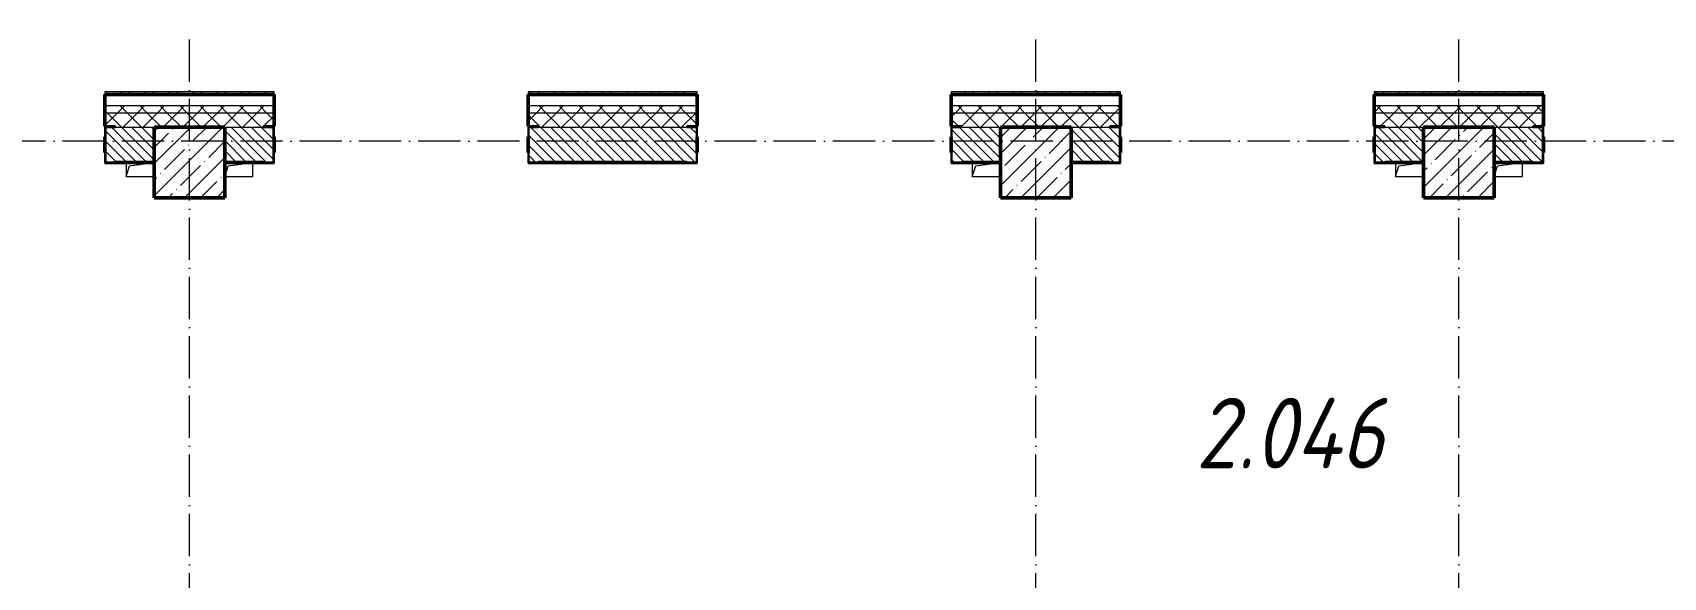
# Model space of a CAD drawing. Header units: millimetres. Extents: x -401725 to 250493, y 305116 to 802890.
# Drawn here: x 27896 to 39458, y 465306 to 469166 of the extents above; entities that cross this region are included whole.
import ezdxf

# ---------------------------------------------------------------- set-up
doc = ezdxf.new("R2010")
doc.units = ezdxf.units.MM
doc.linetypes.add('50_200_ШТРИХ_1Т_ш5_п1_п1_', pattern=[700, 500, -100, 0, -100])
for name, color, linetype, lineweight in [('A-GENM-____-MCUT', 7, 'Continuous', 25), ('A-GENM-____-OTLN', 7, 'Continuous', 9), ('A-GENM-____-OTLN-1', 7, 'Continuous', 25), ('A-WALL-____-MCUT-2', 7, 'Continuous', 50), ('A-WALL-____-MCUT-3', 7, 'Continuous', 9), ('A-WALL-____-PATT-1', 7, 'Continuous', 9), ('A-WALL-FNSH-MCUT-1', 7, 'Continuous', 9), ('S-COLS-____-MCUT', 7, 'Continuous', 50), ('S-COLS-____-OTLN', 7, 'Continuous', 9), ('S-GRID-____-OTLN-1', 7, '50_200_ШТРИХ_1Т_ш5_п1_п1_', 9), ('Марки помещений', 7, 'Continuous', 9)]:
    doc.layers.add(name, color=color, linetype=linetype, lineweight=lineweight)
doc.styles.add('ISOCPEUR_I_3', font='isocpeui.ttf', dxfattribs={"width": 0.85, "height": 2.2})
pattern_1 = [(45, (-15591.66, 459015.94), (-70.71068, 70.71068), []), (135, (-15591.66, 459015.94), (-70.71068, -70.71068), [])]
pattern_2 = [(45, (-15591.66, 459015.94), (-114.04925, 114.04925), []), (45, (-15477.61, 459015.94), (-114.04925, 114.04925), [201.612, -40.322, 3.353, -36.97])]
pattern_3 = [(135, (-15591.663, 459015.94), (-35.35534, -35.35534), [])]

# ---------------------------------------------------------------- blocks, each defined once
blk = doc.blocks.new('BSC_Колонна _Прямоугольная - 500х500-V117-АР1_План отверстий 2 этажа в осях 1-64_А-ГГ')
at = {"layer": 'S-COLS-____-OTLN'}
h = blk.add_hatch(dxfattribs=at)
h.set_pattern_fill('FP_146', color=256, style=0, pattern_type=2)
h.set_pattern_definition([(45, (-53600, -9231.04), (-114.04925, 114.04925), []), (45, (-53485.95, -9231.04), (-114.04925, 114.04925), [201.613, -40.323, 3.353, -36.97])])
h.paths.add_polyline_path([(-250, -250), (250, -250), (250, 250), (-250, 250), (-250, 105)], flags=0)
at = {"layer": 'S-COLS-____-MCUT'}
for p, q in [((250, 250), (-250, 250)), ((-250, 250), (-250, -250)), ((250, -250), (250, 250)), ((-250, -250), (250, -250))]:
    blk.add_line(p, q, dxfattribs=at)
blk = doc.blocks.new('Фахверк_СКБ_Уголок - 250_2700-27497298-АР1_План отверстий 2 этажа в осях 1-64_А-ГГ')
at = {"layer": 'A-GENM-____-MCUT'}
for p, q in [((200, 181), (125, 181)), ((125, 181), (125, 106)), ((131, 106), (131, 175)), ((131, 175), (200, 175)), ((200, 175), (200, 181)), ((125, 106), (131, 106)), ((131, -6), (125, -6)), ((125, -6), (125, -81)), ((125, -81), (200, -81)), ((131, -75), (131, -6)), ((200, -75), (131, -75)), ((200, -81), (200, -75))]:
    blk.add_line(p, q, dxfattribs=at)
blk = doc.blocks.new('AR_Отверстие прямоугольное _в плите_ - AR_Отверстие прямоугольное _в плите_-V165-АР1_План отверстий 2 этажа в осях 1-64_А-ГГ')
at = {"layer": 'A-GENM-____-OTLN'}
for p, q in [((-100, 50), (-100, -50)), ((-100, -50), (-75, 25)), ((-75, 25), (100, 50)), ((-100, -50), (100, -50))]:
    blk.add_line(p, q, dxfattribs=at)
blk = doc.blocks.new('AR_Отверстие прямоугольное _в плите_ - AR_Отверстие прямоугольное _в плите_-V166-АР1_План отверстий 2 этажа в осях 1-64_А-ГГ')
at = {"layer": 'A-GENM-____-OTLN'}
for p, q in [((-100, -50), (-75, 25)), ((-75, 25), (100, 50)), ((100, -50), (100, 50)), ((-100, -50), (100, -50))]:
    blk.add_line(p, q, dxfattribs=at)
blk = doc.blocks.new('2этаж')
at = {"layer": 'S-GRID-____-OTLN-1', "color": 251, "ltscale": 0.6, "true_color": 0x636466}
for p, q in [((29008.3, 454533.3), (29008.3, 469166.5)), ((35008.3, 454533.3), (35008.3, 469166.5)), ((38008.3, 454533.3), (38008.3, 469166.5)), ((88482.7, 468397), (-20037.2, 468397))]:
    blk.add_line(p, q, dxfattribs=at)

msp = doc.modelspace()

# ---------------------------------------------------------------- hatches: boundary and pattern name
at = {"layer": 'A-WALL-____-PATT-1'}
h = msp.add_hatch(dxfattribs=at)
h.set_pattern_fill('FP_3', color=256, style=0, pattern_type=2)
h.set_pattern_definition([(45, (-15591.66, 459015.94), (-85.53659, 85.53659), []), (45, (-15534.64, 459015.94), (-85.53659, 85.53659), [])])
h.paths.add_polyline_path([(56273.3366, 468726.983), (56273.3366, 468746.983), (52408.3366, 468746.983), (52408.3366, 468726.983), (55093.2185, 468726.983)], flags=0)
h.paths.add_polyline_path([(50608.3366, 468726.983), (50608.3366, 468746.983), (49408.3366, 468746.983), (49408.3366, 468726.983), (49790.8257, 468726.983)], flags=0)
h.paths.add_polyline_path([(47608.3366, 468726.983), (47608.3366, 468746.983), (46408.3366, 468746.983), (46408.3366, 468726.983), (47139.6293, 468726.983)], flags=0)
h.paths.add_polyline_path([(43604.7007, 468726.983), (44608.3366, 468726.983), (44608.3366, 468746.983), (43408.3366, 468746.983), (43408.3366, 468726.983)], flags=0)
h.paths.add_polyline_path([(40953.5042, 468726.983), (41608.3366, 468726.983), (41608.3366, 468746.983), (40408.3366, 468746.983), (40408.3366, 468726.983)], flags=0)
h.paths.add_polyline_path([(38608.3366, 468726.983), (38608.3366, 468746.983), (37408.3366, 468746.983), (37408.3366, 468726.983), (37418.5757, 468726.983)], flags=0)
h.paths.add_polyline_path([(35608.3366, 468726.983), (35608.3366, 468746.983), (34408.3366, 468746.983), (34408.3366, 468726.983), (34767.3792, 468726.983)], flags=0)
h.paths.add_polyline_path([(29608.3366, 468726.983), (29608.3366, 468746.983), (28408.3366, 468746.983), (28408.3366, 468726.983), (28581.2542, 468726.983)], flags=0)
h.paths.add_polyline_path([(31408.3366, 468726.983), (32608.3366, 468726.983), (32608.3366, 468746.983), (31408.3366, 468746.983)], flags=0)
h.paths.add_polyline_path([(25408.3366, 468726.983), (26608.3366, 468726.983), (26608.3366, 468746.983), (25408.3366, 468746.983)], flags=0)
h.paths.add_polyline_path([(22743.3366, 468726.983), (23608.3366, 468726.983), (23608.3366, 468746.983), (22743.3366, 468746.983)], flags=0)
h = msp.add_hatch(dxfattribs=at)
h.set_pattern_fill('FP_1', color=256, style=0, pattern_type=2)
h.set_pattern_definition(pattern_1)
h.paths.add_polyline_path([(58758.3366, 468596.983), (58758.3366, 468646.983), (52408.3366, 468646.983), (52408.3366, 468596.983), (58628.1471, 468596.983)], flags=0)
h.paths.add_polyline_path([(49790.8257, 468596.983), (50608.3366, 468596.983), (50608.3366, 468646.983), (49408.3366, 468646.983), (49408.3366, 468596.983)], flags=0)
h.paths.add_polyline_path([(47608.3366, 468596.983), (47608.3366, 468646.983), (46408.3366, 468646.983), (46408.3366, 468596.983), (47139.6293, 468596.983)], flags=0)
h.paths.add_polyline_path([(44608.3366, 468596.983), (44608.3366, 468646.983), (43408.3366, 468646.983), (43408.3366, 468596.983), (44488.4328, 468596.983)], flags=0)
h.paths.add_polyline_path([(41608.3366, 468596.983), (41608.3366, 468646.983), (40408.3366, 468646.983), (40408.3366, 468596.983), (40953.5042, 468596.983)], flags=0)
h.paths.add_polyline_path([(37408.3366, 468596.983), (38608.3366, 468596.983), (38608.3366, 468646.983), (37408.3366, 468646.983)], flags=0)
h.paths.add_polyline_path([(34408.3366, 468596.983), (35608.3366, 468596.983), (35608.3366, 468646.983), (34408.3366, 468646.983)], flags=0)
h.paths.add_polyline_path([(32116.1828, 468596.983), (32608.3366, 468596.983), (32608.3366, 468646.983), (31408.3366, 468646.983), (31408.3366, 468596.983)], flags=0)
h.paths.add_polyline_path([(29608.3366, 468596.983), (29608.3366, 468646.983), (28408.3366, 468646.983), (28408.3366, 468596.983), (28581.2542, 468596.983)], flags=0)
h.paths.add_polyline_path([(26608.3366, 468596.983), (26608.3366, 468646.983), (25408.3366, 468646.983), (25408.3366, 468596.983), (25930.0578, 468596.983)], flags=0)
h.paths.add_polyline_path([(22208.3366, 468596.983), (23608.3366, 468596.983), (23608.3366, 468646.983), (22208.3366, 468646.983)], flags=0)
h.paths.add_polyline_path([(20408.3366, 468596.983), (20408.3366, 468646.983), (19208.3366, 468646.983), (19208.3366, 468596.983), (19743.9328, 468596.983)], flags=0)
h.paths.add_polyline_path([(11408.3366, 468596.983), (11408.3366, 468646.983), (8238.3366, 468646.983), (8238.3366, 468596.983), (9139.1471, 468596.983)], flags=0)
h = msp.add_hatch(dxfattribs=at)
h.set_pattern_fill('FP_1', color=256, style=0, pattern_type=2)
h.set_pattern_definition(pattern_1)
h.paths.add_polyline_path([(58758.3366, 468496.983), (58758.3366, 468596.983), (52408.3366, 468596.983), (52408.3366, 468502.983), (52483.3366, 468502.983), (52483.3366, 468496.983), (58628.1471, 468496.983)], flags=0)
h.paths.add_polyline_path([(49790.8257, 468496.983), (50533.3366, 468496.983), (50533.3366, 468502.983), (50608.3366, 468502.983), (50608.3366, 468596.983), (49408.3366, 468596.983), (49408.3366, 468502.983), (49483.3366, 468502.983), (49483.3366, 468496.983)], flags=0)
h.paths.add_polyline_path([(47533.3366, 468496.983), (47533.3366, 468502.983), (47608.3366, 468502.983), (47608.3366, 468596.983), (46408.3366, 468596.983), (46408.3366, 468502.983), (46483.3366, 468502.983), (46483.3366, 468496.983), (47258.3366, 468496.983)], flags=0)
h.paths.add_polyline_path([(43758.3366, 468496.983), (44533.3366, 468496.983), (44533.3366, 468502.983), (44608.3366, 468502.983), (44608.3366, 468596.983), (43408.3366, 468596.983), (43408.3366, 468502.983), (43483.3366, 468502.983), (43483.3366, 468496.983), (43604.7007, 468496.983)], flags=0)
h.paths.add_polyline_path([(40953.5042, 468496.983), (41533.3366, 468496.983), (41533.3366, 468502.983), (41608.3366, 468502.983), (41608.3366, 468596.983), (40408.3366, 468596.983), (40408.3366, 468502.983), (40483.3366, 468502.983), (40483.3366, 468496.983)], flags=0)
h.paths.add_polyline_path([(38258.3366, 468496.983), (38533.3366, 468496.983), (38533.3366, 468502.983), (38608.3366, 468502.983), (38608.3366, 468596.983), (37408.3366, 468596.983), (37408.3366, 468502.983), (37483.3366, 468502.983), (37483.3366, 468496.983), (37758.3366, 468496.983)], flags=0)
h.paths.add_polyline_path([(35258.3366, 468496.983), (35533.3366, 468496.983), (35533.3366, 468502.983), (35608.3366, 468502.983), (35608.3366, 468596.983), (34408.3366, 468596.983), (34408.3366, 468502.983), (34483.3366, 468502.983), (34483.3366, 468496.983), (34767.3792, 468496.983)], flags=0)
h.paths.add_polyline_path([(32533.3366, 468496.983), (32533.3366, 468502.983), (32608.3366, 468502.983), (32608.3366, 468596.983), (31408.3366, 468596.983), (31408.3366, 468502.983), (31483.3366, 468502.983), (31483.3366, 468496.983), (32116.1828, 468496.983)], flags=0)
h.paths.add_polyline_path([(29533.3366, 468496.983), (29533.3366, 468502.983), (29608.3366, 468502.983), (29608.3366, 468596.983), (28408.3366, 468596.983), (28408.3366, 468502.983), (28483.3366, 468502.983), (28483.3366, 468496.983), (29258.3366, 468496.983)], flags=0)
h.paths.add_polyline_path([(25483.3366, 468496.983), (26533.3366, 468496.983), (26533.3366, 468502.983), (26608.3366, 468502.983), (26608.3366, 468596.983), (25408.3366, 468596.983), (25408.3366, 468502.983), (25483.3366, 468502.983)], flags=0)
h.paths.add_polyline_path([(23258.3366, 468496.983), (23533.3366, 468496.983), (23533.3366, 468502.983), (23608.3366, 468502.983), (23608.3366, 468596.983), (22208.3366, 468596.983), (22208.3366, 468496.983), (22708.3366, 468496.983)], flags=0)
h.paths.add_polyline_path([(19743.9328, 468496.983), (20333.3366, 468496.983), (20333.3366, 468502.983), (20408.3366, 468502.983), (20408.3366, 468596.983), (19208.3366, 468596.983), (19208.3366, 468496.983), (19708.3366, 468496.983)], flags=0)
h.paths.add_polyline_path([(11333.3366, 468496.983), (11333.3366, 468502.983), (11408.3366, 468502.983), (11408.3366, 468596.983), (8238.3366, 468596.983), (8238.3366, 468496.983), (10708.3366, 468496.983)], flags=0)
h = msp.add_hatch(dxfattribs=at)
h.set_pattern_fill('FP_6', color=256, style=0, pattern_type=2)
h.set_pattern_definition(pattern_3)
h.paths.add_polyline_path([(28414.3366, 468246.983), (28758.3366, 468246.983), (28758.3366, 468496.983), (28414.3366, 468496.983), (28414.3366, 468427.983), (28408.3366, 468427.983), (28408.3366, 468315.983), (28414.3366, 468315.983), (28414.3366, 468251.2687)], flags=0)
h.paths.add_polyline_path([(26533.3366, 468246.983), (26602.3366, 468246.983), (26602.3366, 468315.983), (26608.3366, 468315.983), (26608.3366, 468427.983), (26602.3366, 468427.983), (26602.3366, 468496.983), (26258.3366, 468496.983), (26258.3366, 468246.983)], flags=0)
h = msp.add_hatch(dxfattribs=at)
h.set_pattern_fill('FP_6', color=256, style=0, pattern_type=2)
h.set_pattern_definition(pattern_3)
h.paths.add_polyline_path([(34483.3366, 468246.983), (34758.3366, 468246.983), (34758.3366, 468496.983), (34414.3366, 468496.983), (34414.3366, 468427.983), (34408.3366, 468427.983), (34408.3366, 468315.983), (34414.3366, 468315.983), (34414.3366, 468246.983)], flags=0)
h.paths.add_polyline_path([(31483.3366, 468246.983), (32602.3366, 468246.983), (32602.3366, 468315.983), (32608.3366, 468315.983), (32608.3366, 468427.983), (32602.3366, 468427.983), (32602.3366, 468496.983), (31414.3366, 468496.983), (31414.3366, 468427.983), (31408.3366, 468427.983), (31408.3366, 468315.983), (31414.3366, 468315.983), (31414.3366, 468246.983)], flags=0)
h.paths.add_polyline_path([(29533.3366, 468246.983), (29602.3366, 468246.983), (29602.3366, 468315.983), (29608.3366, 468315.983), (29608.3366, 468427.983), (29602.3366, 468427.983), (29602.3366, 468496.983), (29258.3366, 468496.983), (29258.3366, 468246.983)], flags=0)
h = msp.add_hatch(dxfattribs=at)
h.set_pattern_fill('FP_6', color=256, style=0, pattern_type=2)
h.set_pattern_definition(pattern_3)
h.paths.add_polyline_path([(37418.5757, 468246.983), (37758.3366, 468246.983), (37758.3366, 468496.983), (37414.3366, 468496.983), (37414.3366, 468427.983), (37408.3366, 468427.983), (37408.3366, 468315.983), (37414.3366, 468315.983), (37414.3366, 468246.983)], flags=0)
h.paths.add_polyline_path([(35602.3366, 468246.983), (35602.3366, 468315.983), (35608.3366, 468315.983), (35608.3366, 468427.983), (35602.3366, 468427.983), (35602.3366, 468496.983), (35258.3366, 468496.983), (35258.3366, 468246.983), (35533.3366, 468246.983)], flags=0)
h = msp.add_hatch(dxfattribs=at)
h.set_pattern_fill('FP_6', color=256, style=0, pattern_type=2)
h.set_pattern_definition(pattern_3)
h.paths.add_polyline_path([(43414.3366, 468246.983), (43758.3366, 468246.983), (43758.3366, 468496.983), (43414.3366, 468496.983), (43414.3366, 468427.983), (43408.3366, 468427.983), (43408.3366, 468315.983), (43414.3366, 468315.983), (43414.3366, 468251.2687)], flags=0)
h.paths.add_polyline_path([(40953.5042, 468246.983), (41602.3366, 468246.983), (41602.3366, 468315.983), (41608.3366, 468315.983), (41608.3366, 468427.983), (41602.3366, 468427.983), (41602.3366, 468496.983), (40414.3366, 468496.983), (40414.3366, 468427.983), (40408.3366, 468427.983), (40408.3366, 468315.983), (40414.3366, 468315.983), (40414.3366, 468246.983), (40483.3366, 468246.983)], flags=0)
h.paths.add_polyline_path([(38602.3366, 468246.983), (38602.3366, 468315.983), (38608.3366, 468315.983), (38608.3366, 468427.983), (38602.3366, 468427.983), (38602.3366, 468496.983), (38258.3366, 468496.983), (38258.3366, 468246.983), (38533.3366, 468246.983)], flags=0)
at = {"layer": 'S-COLS-____-OTLN'}
h = msp.add_hatch(dxfattribs=at)
h.set_pattern_fill('FP_25', color=256, style=0, pattern_type=2)
h.set_pattern_definition(pattern_2)
h.paths.add_polyline_path([(28758.3366, 467996.983), (29258.3366, 467996.983), (29258.3366, 468496.983), (28758.3366, 468496.983), (28758.3366, 468351.7895)], flags=0)
h = msp.add_hatch(dxfattribs=at)
h.set_pattern_fill('FP_25', color=256, style=0, pattern_type=2)
h.set_pattern_definition(pattern_2)
h.paths.add_polyline_path([(34758.3366, 467996.983), (35258.3366, 467996.983), (35258.3366, 468496.983), (34758.3366, 468496.983), (34758.3366, 468351.7895)], flags=0)

# ---------------------------------------------------------------- linework, layer by layer
at = {"layer": 'A-WALL-____-MCUT-2'}
for p, q in [((29608.3366, 468726.983), (28408.3366, 468726.983)), ((28408.3366, 468726.983), (28408.3366, 468502.983)), ((29608.3366, 468502.983), (29608.3366, 468726.983)), ((32608.3366, 468726.983), (31408.3366, 468726.983)), ((31408.3366, 468726.983), (31408.3366, 468502.983)), ((32608.3366, 468502.983), (32608.3366, 468726.983)), ((35608.3366, 468726.983), (34408.3366, 468726.983)), ((34408.3366, 468726.983), (34408.3366, 468502.983)), ((35608.3366, 468502.983), (35608.3366, 468726.983)), ((38608.3366, 468726.983), (37408.3366, 468726.983)), ((37408.3366, 468726.983), (37408.3366, 468502.983)), ((38608.3366, 468502.983), (38608.3366, 468726.983)), ((28408.3366, 468427.983), (28408.3366, 468315.983)), ((28758.3366, 468496.983), (29258.3366, 468496.983)), ((28758.3366, 468246.983), (28758.3366, 468496.983)), ((29258.3366, 468496.983), (29258.3366, 468246.983)), ((29608.3366, 468315.983), (29608.3366, 468427.983)), ((31408.3366, 468427.983), (31408.3366, 468315.983)), ((32608.3366, 468315.983), (32608.3366, 468427.983)), ((34408.3366, 468427.983), (34408.3366, 468315.983)), ((34758.3366, 468496.983), (35258.3366, 468496.983)), ((34758.3366, 468246.983), (34758.3366, 468496.983)), ((35258.3366, 468496.983), (35258.3366, 468246.983)), ((35608.3366, 468315.983), (35608.3366, 468427.983)), ((37408.3366, 468427.983), (37408.3366, 468315.983)), ((38608.3366, 468315.983), (38608.3366, 468427.983)), ((28483.3366, 468246.983), (28758.3366, 468246.983)), ((29258.3366, 468246.983), (29533.3366, 468246.983)), ((31483.3366, 468246.983), (32533.3366, 468246.983)), ((34483.3366, 468246.983), (34758.3366, 468246.983)), ((35258.3366, 468246.983), (35533.3366, 468246.983)), ((37483.3366, 468246.983), (37758.3366, 468246.983)), ((38258.3366, 468246.983), (38533.3366, 468246.983))]:
    msp.add_line(p, q, dxfattribs=at)
at = {"layer": 'A-WALL-____-MCUT-3'}
for p, q in [((29608.3366, 468646.983), (28408.3366, 468646.983)), ((32608.3366, 468646.983), (31408.3366, 468646.983)), ((35608.3366, 468646.983), (34408.3366, 468646.983)), ((38608.3366, 468646.983), (37408.3366, 468646.983)), ((29608.3366, 468596.983), (28408.3366, 468596.983)), ((32608.3366, 468596.983), (31408.3366, 468596.983)), ((35608.3366, 468596.983), (34408.3366, 468596.983)), ((38608.3366, 468596.983), (37408.3366, 468596.983)), ((28483.3366, 468496.983), (28758.3366, 468496.983)), ((29258.3366, 468496.983), (29533.3366, 468496.983)), ((31483.3366, 468496.983), (32533.3366, 468496.983)), ((34483.3366, 468496.983), (34758.3366, 468496.983)), ((35258.3366, 468496.983), (35533.3366, 468496.983)), ((37483.3366, 468496.983), (37758.3366, 468496.983)), ((38258.3366, 468496.983), (38533.3366, 468496.983))]:
    msp.add_line(p, q, dxfattribs=at)
at = {"layer": 'A-WALL-FNSH-MCUT-1'}
for p, q in [((29608.3366, 468746.983), (28408.3366, 468746.983)), ((28408.3366, 468746.983), (28408.3366, 468726.983)), ((29608.3366, 468726.983), (29608.3366, 468746.983)), ((32608.3366, 468746.983), (31408.3366, 468746.983)), ((31408.3366, 468746.983), (31408.3366, 468726.983)), ((32608.3366, 468726.983), (32608.3366, 468746.983)), ((35608.3366, 468746.983), (34408.3366, 468746.983)), ((34408.3366, 468746.983), (34408.3366, 468726.983)), ((35608.3366, 468726.983), (35608.3366, 468746.983)), ((38608.3366, 468746.983), (37408.3366, 468746.983)), ((37408.3366, 468746.983), (37408.3366, 468726.983)), ((38608.3366, 468726.983), (38608.3366, 468746.983)), ((28408.3366, 468726.983), (28408.3366, 468726.983)), ((31408.3366, 468726.983), (31408.3366, 468726.983)), ((34408.3366, 468726.983), (34408.3366, 468726.983)), ((37408.3366, 468726.983), (37408.3366, 468726.983))]:
    msp.add_line(p, q, dxfattribs=at)
at = {"layer": 'S-COLS-____-MCUT'}
for p, q in [((29258.3366, 468496.983), (28758.3366, 468496.983)), ((28758.3366, 468496.983), (28758.3366, 467996.983)), ((29258.3366, 467996.983), (29258.3366, 468496.983)), ((35258.3366, 468496.983), (34758.3366, 468496.983)), ((34758.3366, 468496.983), (34758.3366, 467996.983)), ((35258.3366, 467996.983), (35258.3366, 468496.983)), ((28758.3366, 467996.983), (29258.3366, 467996.983)), ((34758.3366, 467996.983), (35258.3366, 467996.983))]:
    msp.add_line(p, q, dxfattribs=at)

# ---------------------------------------------------------------- block references
at = {"color": 18, "true_color": 0x000000}
msp.add_blockref('2этаж', (0, 0), dxfattribs=at)
at = {"layer": 'A-GENM-____-OTLN'}
for name, p in [('AR_Отверстие прямоугольное _в плите_ - AR_Отверстие прямоугольное _в плите_-V165-АР1_План отверстий 2 этажа в осях 1-64_А-ГГ', (28658.3366, 468196.983)), ('AR_Отверстие прямоугольное _в плите_ - AR_Отверстие прямоугольное _в плите_-V166-АР1_План отверстий 2 этажа в осях 1-64_А-ГГ', (29358.3366, 468196.983)), ('AR_Отверстие прямоугольное _в плите_ - AR_Отверстие прямоугольное _в плите_-V165-АР1_План отверстий 2 этажа в осях 1-64_А-ГГ', (34658.3366, 468196.983)), ('AR_Отверстие прямоугольное _в плите_ - AR_Отверстие прямоугольное _в плите_-V165-АР1_План отверстий 2 этажа в осях 1-64_А-ГГ', (37658.3366, 468196.983)), ('AR_Отверстие прямоугольное _в плите_ - AR_Отверстие прямоугольное _в плите_-V166-АР1_План отверстий 2 этажа в осях 1-64_А-ГГ', (38358.3366, 468196.983))]:
    msp.add_blockref(name, p, dxfattribs=at)
at = {"layer": 'A-GENM-____-OTLN-1'}
for p in [(28283.3366, 468321.983), (31283.3366, 468321.983), (34283.3366, 468321.983), (37283.3366, 468321.983)]:
    msp.add_blockref('Фахверк_СКБ_Уголок - 250_2700-27497298-АР1_План отверстий 2 этажа в осях 1-64_А-ГГ', p, dxfattribs=at)
at = {"layer": 'A-GENM-____-OTLN-1', "rotation": 180}
for p in [(29733.3366, 468421.983), (32733.3366, 468421.983), (35733.3366, 468421.983), (38733.3366, 468421.983)]:
    msp.add_blockref('Фахверк_СКБ_Уголок - 250_2700-27497298-АР1_План отверстий 2 этажа в осях 1-64_А-ГГ', p, dxfattribs=at)
at = {"layer": 'S-COLS-____-OTLN'}
msp.add_blockref('BSC_Колонна _Прямоугольная - 500х500-V117-АР1_План отверстий 2 этажа в осях 1-64_А-ГГ', (38008.3366, 468246.983), dxfattribs=at)

# ---------------------------------------------------------------- texts
at = {"layer": 'Марки помещений', "insert": (36143.0573, 466578.6627), "char_height": 500, "width": 817.72125, "attachment_point": 1, "style": 'ISOCPEUR_I_3'}
msp.add_mtext('2.046', dxfattribs=at)

doc.saveas('drawing.dxf')
